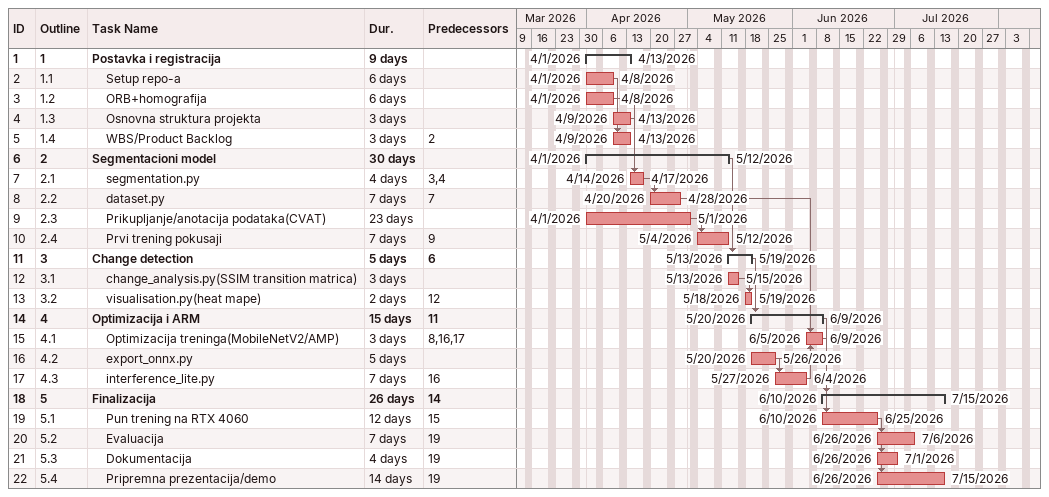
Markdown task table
| ID | WBS | Task | Duration | Start | Finish | Predecessors |
|---|---|---|---|---|---|---|
| 1 | 1 | **Postavka i registracija** | 9d | 2026-04-01 | 2026-04-13 |  |
| 2 | 1.1 | Setup repo-a | 6d | 2026-04-01 | 2026-04-08 |  |
| 3 | 1.2 | ORB+homografija | 6d | 2026-04-01 | 2026-04-08 |  |
| 4 | 1.3 | Osnovna struktura projekta | 3d | 2026-04-09 | 2026-04-13 |  |
| 5 | 1.4 | WBS/Product Backlog | 3d | 2026-04-09 | 2026-04-13 | 2 |
| 6 | 2 | **Segmentacioni model** | 30d | 2026-04-01 | 2026-05-12 |  |
| 7 | 2.1 | segmentation.py | 4d | 2026-04-14 | 2026-04-17 | 3, 4 |
| 8 | 2.2 | dataset.py | 7d | 2026-04-20 | 2026-04-28 | 7 |
| 9 | 2.3 | Prikupljanje/anotacija podataka(CVAT) | 23d | 2026-04-01 | 2026-05-01 |  |
| 10 | 2.4 | Prvi trening pokusaji | 7d | 2026-05-04 | 2026-05-12 | 9 |
| 11 | 3 | **Change detection** | 5d | 2026-05-13 | 2026-05-19 | 6 |
| 12 | 3.1 | change_analysis.py(SSIM transition matrica) | 3d | 2026-05-13 | 2026-05-15 |  |
| 13 | 3.2 | visualisation.py(heat mape) | 2d | 2026-05-18 | 2026-05-19 | 12 |
| 14 | 4 | **Optimizacija i ARM** | 15d | 2026-05-20 | 2026-06-09 | 11 |
| 15 | 4.1 | Optimizacija treninga(MobileNetV2/AMP) | 3d | 2026-06-05 | 2026-06-09 | 8, 16, 17 |
| 16 | 4.2 | export_onnx.py | 5d | 2026-05-20 | 2026-05-26 |  |
| 17 | 4.3 | interference_lite.py | 7d | 2026-05-27 | 2026-06-04 | 16 |
| 18 | 5 | **Finalizacija** | 26d | 2026-06-10 | 2026-07-15 | 14 |
| 19 | 5.1 | Pun trening na RTX 4060 | 12d | 2026-06-10 | 2026-06-25 | 15 |
| 20 | 5.2 | Evaluacija | 7d | 2026-06-26 | 2026-07-06 | 19 |
| 21 | 5.3 | Dokumentacija | 4d | 2026-06-26 | 2026-07-01 | 19 |
| 22 | 5.4 | Pripremna prezentacija/demo | 14d | 2026-06-26 | 2026-07-15 | 19 |
